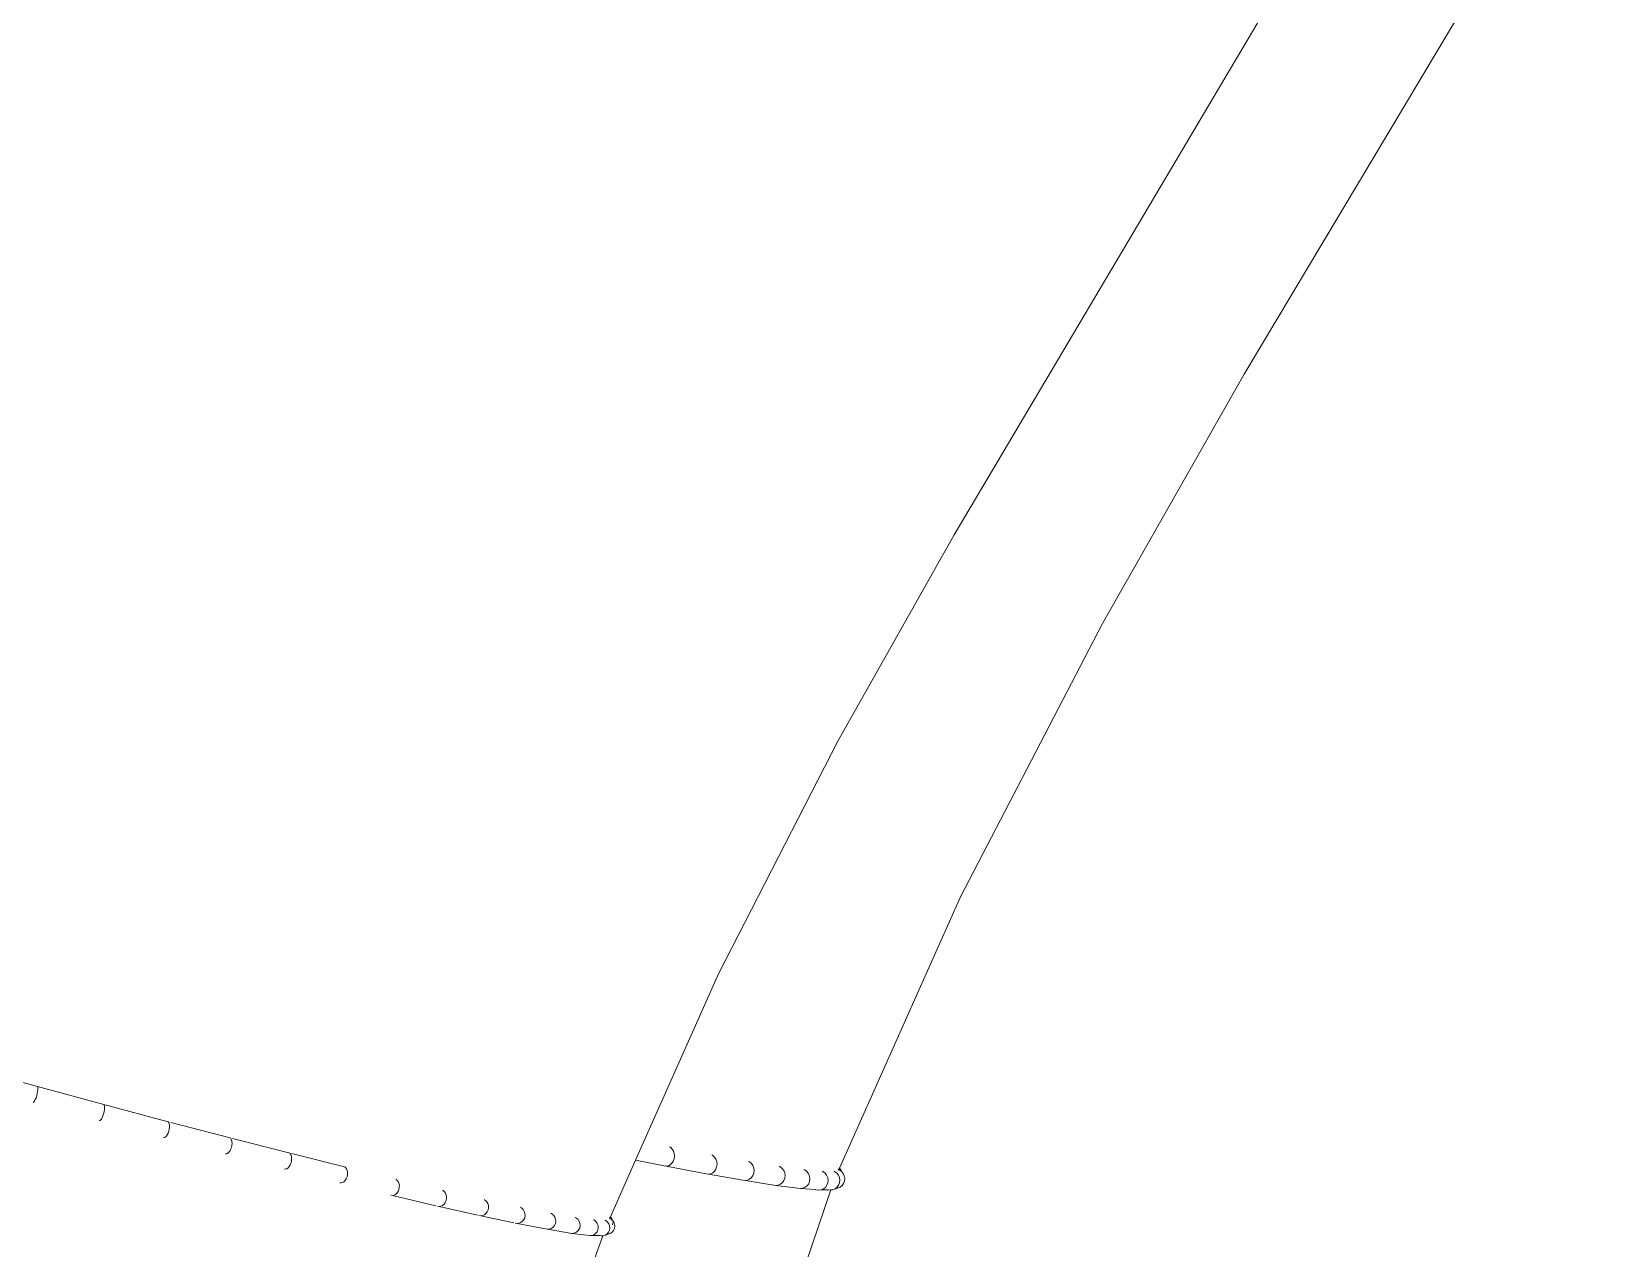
# Model space of a CAD drawing. Header units: millimetres. Extents: x 7998 to 72132, y -12523 to 5591.
# Drawn here: x 64858.25 to 64881.14, y -7671.74 to -7654.04 of the extents above; entities that cross this region are included whole.
import ezdxf

# ---------------------------------------------------------------- set-up
doc = ezdxf.new("R2010")
doc.units = ezdxf.units.MM
doc.layers.add('Xray_Furniture Temporary', color=23, linetype='Continuous', lineweight=15)

msp = doc.modelspace()

# ---------------------------------------------------------------- linework, layer by layer
at = {"layer": 'Xray_Furniture Temporary', "lineweight": 0}
for p, q in [((64875.884, -7659.019), (64881.136, -7650.219)), ((64871.664, -7661.358), (64876.234, -7653.645)), ((64875.884, -7659.019), (64873.821, -7662.646)), ((64869.976, -7664.358), (64871.664, -7661.358)), ((64873.821, -7662.646), (64871.758, -7666.619)), ((64868.241, -7667.74), (64869.976, -7664.358)), ((64871.758, -7666.619), (64870.001, -7670.565)), ((64867.034, -7670.452), (64868.241, -7667.74)), ((64858.339, -7669.381), (64857.36, -7669.111)), ((64858.327, -7669.512), (64858.317, -7669.542)), ((64858.335, -7669.482), (64858.327, -7669.512)), ((64858.34, -7669.452), (64858.335, -7669.482)), ((64859.301, -7669.641), (64858.339, -7669.381)), ((64858.339, -7669.381), (64858.343, -7669.389)), ((64858.344, -7669.426), (64858.34, -7669.452)), ((64858.343, -7669.389), (64858.345, -7669.404)), ((64858.345, -7669.404), (64858.344, -7669.426)), ((64858.279, -7669.612), (64858.274, -7669.612)), ((64858.287, -7669.604), (64858.279, -7669.612)), ((64858.297, -7669.589), (64858.287, -7669.604)), ((64858.307, -7669.568), (64858.297, -7669.589)), ((64858.317, -7669.542), (64858.307, -7669.568)), ((64859.308, -7669.746), (64859.3, -7669.776)), ((64860.237, -7669.891), (64859.301, -7669.641)), ((64859.301, -7669.641), (64859.308, -7669.65)), ((64859.308, -7669.65), (64859.313, -7669.667)), ((64859.312, -7669.716), (64859.308, -7669.746)), ((64859.314, -7669.689), (64859.312, -7669.716)), ((64859.313, -7669.667), (64859.314, -7669.689)), ((64859.243, -7669.873), (64859.236, -7669.873)), ((64859.255, -7669.867), (64859.243, -7669.873)), ((64859.267, -7669.852), (64859.255, -7669.867)), ((64859.279, -7669.831), (64859.267, -7669.852)), ((64859.29, -7669.805), (64859.279, -7669.831)), ((64859.3, -7669.776), (64859.29, -7669.805)), ((64860.249, -7669.894), (64860.237, -7669.891)), ((64860.237, -7669.891), (64860.247, -7669.901)), ((64860.247, -7669.901), (64860.254, -7669.917)), ((64860.254, -7669.917), (64860.258, -7669.94)), ((64860.258, -7669.968), (64860.254, -7669.998)), ((64860.258, -7669.94), (64860.258, -7669.968)), ((64860.276, -7669.901), (64861.138, -7670.126)), ((64860.182, -7670.123), (64860.172, -7670.122)), ((64860.196, -7670.117), (64860.182, -7670.123)), ((64860.21, -7670.104), (64860.196, -7670.117)), ((64860.224, -7670.083), (64860.21, -7670.104)), ((64860.237, -7670.058), (64860.224, -7670.083)), ((64860.247, -7670.028), (64860.237, -7670.058)), ((64860.254, -7669.998), (64860.247, -7670.028)), ((64861.138, -7670.126), (64861.149, -7670.129)), ((64861.149, -7670.129), (64861.15, -7670.137)), ((64861.15, -7670.137), (64861.16, -7670.154)), ((64861.16, -7670.154), (64861.166, -7670.178)), ((64861.168, -7670.206), (64861.165, -7670.236)), ((64861.166, -7670.178), (64861.168, -7670.206)), ((64861.176, -7670.136), (64861.994, -7670.346)), ((64861.085, -7670.36), (64861.072, -7670.357)), ((64861.101, -7670.354), (64861.085, -7670.36)), ((64861.118, -7670.341), (64861.101, -7670.354)), ((64861.134, -7670.321), (64861.118, -7670.341)), ((64861.147, -7670.296), (64861.134, -7670.321)), ((64861.158, -7670.267), (64861.147, -7670.296)), ((64861.165, -7670.236), (64861.158, -7670.267)), ((64861.994, -7670.346), (64862.006, -7670.349)), ((64862.006, -7670.349), (64862.01, -7670.357)), ((64862.01, -7670.357), (64862.022, -7670.375)), ((64862.022, -7670.375), (64862.03, -7670.399)), ((64862.03, -7670.399), (64862.033, -7670.427)), ((64862.031, -7670.355), (64862.801, -7670.548)), ((64862.033, -7670.427), (64862.032, -7670.458)), ((64866.67, -7671.276), (64867.034, -7670.452)), ((64867.034, -7670.452), (64867.448, -7670.532)), ((64867.529, -7670.26), (64867.541, -7670.263)), ((64867.541, -7670.263), (64867.545, -7670.268)), ((64867.545, -7670.268), (64867.568, -7670.291)), ((64867.568, -7670.291), (64867.586, -7670.321)), ((64867.594, -7670.43), (64867.582, -7670.465)), ((64867.586, -7670.321), (64867.596, -7670.356)), ((64867.599, -7670.393), (64867.594, -7670.43)), ((64867.596, -7670.356), (64867.599, -7670.393)), ((64868.142, -7670.375), (64868.152, -7670.377)), ((64868.152, -7670.377), (64868.158, -7670.383)), ((64868.158, -7670.383), (64868.183, -7670.406)), ((64868.183, -7670.406), (64868.202, -7670.436)), ((64868.202, -7670.436), (64868.214, -7670.471)), ((64861.944, -7670.58), (64861.928, -7670.577)), ((64861.963, -7670.575), (64861.944, -7670.58)), ((64861.982, -7670.562), (64861.963, -7670.575)), ((64861.999, -7670.543), (64861.982, -7670.562)), ((64862.014, -7670.517), (64861.999, -7670.543)), ((64862.025, -7670.489), (64862.014, -7670.517)), ((64862.032, -7670.458), (64862.025, -7670.489)), ((64862.801, -7670.548), (64862.812, -7670.551)), ((64862.812, -7670.551), (64862.818, -7670.559)), ((64862.818, -7670.559), (64862.832, -7670.578)), ((64862.832, -7670.578), (64862.842, -7670.602)), ((64862.846, -7670.661), (64862.839, -7670.692)), ((64862.842, -7670.602), (64862.847, -7670.631)), ((64862.847, -7670.631), (64862.846, -7670.661)), ((64867.452, -7670.534), (64867.448, -7670.532)), ((64867.481, -7670.539), (64867.452, -7670.534)), ((64867.511, -7670.533), (64867.481, -7670.539)), ((64867.481, -7670.539), (64868.062, -7670.648)), ((64867.539, -7670.519), (64867.511, -7670.533)), ((64867.563, -7670.495), (64867.539, -7670.519)), ((64867.582, -7670.465), (64867.563, -7670.495)), ((64868.094, -7670.653), (64868.062, -7670.648)), ((64868.126, -7670.648), (64868.094, -7670.653)), ((64868.094, -7670.653), (64868.593, -7670.741)), ((64868.155, -7670.634), (64868.126, -7670.648)), ((64868.181, -7670.611), (64868.155, -7670.634)), ((64868.201, -7670.581), (64868.181, -7670.611)), ((64868.213, -7670.546), (64868.201, -7670.581)), ((64868.218, -7670.509), (64868.213, -7670.546)), ((64868.214, -7670.471), (64868.218, -7670.509)), ((64868.675, -7670.469), (64868.683, -7670.47)), ((64868.683, -7670.47), (64868.691, -7670.476)), ((64868.691, -7670.476), (64868.718, -7670.499)), ((64868.718, -7670.499), (64868.738, -7670.53)), ((64868.739, -7670.675), (64868.718, -7670.705)), ((64868.738, -7670.53), (64868.751, -7670.565)), ((64868.752, -7670.64), (64868.739, -7670.675)), ((64868.751, -7670.565), (64868.756, -7670.603)), ((64868.756, -7670.603), (64868.752, -7670.64)), ((64869.123, -7670.539), (64869.138, -7670.546)), ((64869.138, -7670.546), (64869.167, -7670.57)), ((64869.167, -7670.57), (64869.189, -7670.601)), ((64869.189, -7670.601), (64869.203, -7670.636)), ((64869.203, -7670.636), (64869.208, -7670.674)), ((64869.208, -7670.674), (64869.204, -7670.711)), ((64869.481, -7670.587), (64869.495, -7670.593)), ((64869.495, -7670.593), (64869.524, -7670.617)), ((64869.524, -7670.617), (64869.547, -7670.648)), ((64869.547, -7670.648), (64869.562, -7670.683)), ((64869.562, -7670.683), (64869.568, -7670.721)), ((64869.745, -7670.61), (64869.758, -7670.616)), ((64869.758, -7670.616), (64869.789, -7670.64)), ((64869.789, -7670.64), (64869.812, -7670.671)), ((64869.812, -7670.671), (64869.828, -7670.706)), ((64869.915, -7670.61), (64869.927, -7670.615)), ((64869.927, -7670.615), (64869.958, -7670.639)), ((64869.958, -7670.639), (64869.982, -7670.67)), ((64869.986, -7670.585), (64869.982, -7670.596)), ((64869.982, -7670.67), (64869.997, -7670.705)), ((64870.001, -7670.565), (64869.986, -7670.585)), ((64869.986, -7670.585), (64869.998, -7670.59)), ((64869.997, -7670.562), (64870.001, -7670.565)), ((64869.998, -7670.59), (64870.029, -7670.614)), ((64870.001, -7670.565), (64870.025, -7670.595)), ((64870.025, -7670.595), (64870.029, -7670.614)), ((64870.029, -7670.614), (64870.053, -7670.645)), ((64870.053, -7670.645), (64870.069, -7670.68)), ((64870.069, -7670.68), (64870.075, -7670.718)), ((64862.751, -7670.781), (64862.732, -7670.778)), ((64862.772, -7670.777), (64862.751, -7670.781)), ((64862.793, -7670.765), (64862.772, -7670.777)), ((64862.812, -7670.746), (64862.793, -7670.765)), ((64862.828, -7670.721), (64862.812, -7670.746)), ((64862.839, -7670.692), (64862.828, -7670.721)), ((64863.547, -7670.73), (64863.557, -7670.732)), ((64863.557, -7670.732), (64863.565, -7670.741)), ((64863.565, -7670.741), (64863.582, -7670.76)), ((64863.581, -7670.904), (64863.565, -7670.929)), ((64863.593, -7670.876), (64863.581, -7670.904)), ((64863.582, -7670.76), (64863.594, -7670.785)), ((64863.599, -7670.845), (64863.593, -7670.876)), ((64863.594, -7670.785), (64863.6, -7670.814)), ((64863.6, -7670.814), (64863.599, -7670.845)), ((64864.226, -7670.89), (64864.235, -7670.892)), ((64864.235, -7670.892), (64864.245, -7670.9)), ((64864.245, -7670.9), (64864.264, -7670.92)), ((64868.572, -7674.709), (64869.872, -7670.881)), ((64868.627, -7670.746), (64868.593, -7670.741)), ((64868.66, -7670.742), (64868.627, -7670.746)), ((64869.074, -7670.817), (64868.627, -7670.746)), ((64868.691, -7670.728), (64868.66, -7670.742)), ((64868.718, -7670.705), (64868.691, -7670.728)), ((64869.109, -7670.812), (64869.074, -7670.817)), ((64869.431, -7670.863), (64869.074, -7670.817)), ((64869.142, -7670.798), (64869.109, -7670.812)), ((64869.169, -7670.776), (64869.142, -7670.798)), ((64869.191, -7670.746), (64869.169, -7670.776)), ((64869.204, -7670.711), (64869.191, -7670.746)), ((64869.467, -7670.859), (64869.431, -7670.863)), ((64869.645, -7670.875), (64869.431, -7670.863)), ((64869.5, -7670.845), (64869.467, -7670.859)), ((64869.529, -7670.823), (64869.5, -7670.845)), ((64869.551, -7670.793), (64869.529, -7670.823)), ((64869.564, -7670.758), (64869.551, -7670.793)), ((64869.568, -7670.721), (64869.564, -7670.758)), ((64869.657, -7670.88), (64869.645, -7670.875)), ((64869.694, -7670.886), (64869.657, -7670.88)), ((64869.731, -7670.882), (64869.694, -7670.886)), ((64869.766, -7670.868), (64869.731, -7670.882)), ((64869.839, -7670.881), (64869.731, -7670.882)), ((64869.795, -7670.846), (64869.766, -7670.868)), ((64869.817, -7670.816), (64869.795, -7670.846)), ((64869.83, -7670.781), (64869.817, -7670.816)), ((64869.828, -7670.706), (64869.834, -7670.744)), ((64869.834, -7670.744), (64869.83, -7670.781)), ((64869.863, -7670.885), (64869.839, -7670.881)), ((64869.872, -7670.881), (64869.863, -7670.885)), ((64869.9, -7670.881), (64869.872, -7670.881)), ((64869.935, -7670.867), (64869.9, -7670.881)), ((64869.964, -7670.845), (64869.935, -7670.867)), ((64869.965, -7670.857), (64869.935, -7670.867)), ((64869.986, -7670.815), (64869.964, -7670.845)), ((64869.972, -7670.856), (64869.965, -7670.857)), ((64870.007, -7670.842), (64869.972, -7670.856)), ((64870, -7670.781), (64869.986, -7670.815)), ((64869.997, -7670.705), (64870.004, -7670.743)), ((64870.004, -7670.743), (64870, -7670.781)), ((64870.036, -7670.82), (64870.007, -7670.842)), ((64870.058, -7670.79), (64870.036, -7670.82)), ((64870.072, -7670.755), (64870.058, -7670.79)), ((64870.075, -7670.718), (64870.072, -7670.755)), ((64863.498, -7670.963), (64863.476, -7670.959)), ((64863.522, -7670.959), (64863.498, -7670.963)), ((64864.13, -7671.113), (64863.498, -7670.963)), ((64863.544, -7670.948), (64863.522, -7670.959)), ((64863.565, -7670.929), (64863.544, -7670.948)), ((64864.178, -7671.123), (64864.153, -7671.118)), ((64864.203, -7671.119), (64864.178, -7671.123)), ((64864.736, -7671.249), (64864.178, -7671.123)), ((64864.227, -7671.108), (64864.203, -7671.119)), ((64864.249, -7671.09), (64864.227, -7671.108)), ((64864.267, -7671.065), (64864.249, -7671.09)), ((64864.264, -7670.92), (64864.277, -7670.945)), ((64864.279, -7671.037), (64864.267, -7671.065)), ((64864.277, -7670.945), (64864.284, -7670.975)), ((64864.285, -7671.006), (64864.279, -7671.037)), ((64864.284, -7670.975), (64864.285, -7671.006)), ((64864.832, -7671.026), (64864.84, -7671.028)), ((64864.84, -7671.028), (64864.852, -7671.037)), ((64864.852, -7671.037), (64864.872, -7671.057)), ((64864.872, -7671.057), (64864.886, -7671.082)), ((64864.886, -7671.082), (64864.894, -7671.112)), ((64864.894, -7671.112), (64864.896, -7671.143)), ((64865.36, -7671.138), (64865.366, -7671.14)), ((64865.366, -7671.14), (64865.379, -7671.148)), ((64864.784, -7671.259), (64864.757, -7671.254)), ((64864.811, -7671.256), (64864.784, -7671.259)), ((64865.263, -7671.361), (64864.784, -7671.259)), ((64864.836, -7671.245), (64864.811, -7671.256)), ((64864.859, -7671.227), (64864.836, -7671.245)), ((64864.877, -7671.203), (64864.859, -7671.227)), ((64864.89, -7671.174), (64864.877, -7671.203)), ((64864.896, -7671.143), (64864.89, -7671.174)), ((64865.311, -7671.371), (64865.283, -7671.365)), ((64865.339, -7671.368), (64865.311, -7671.371)), ((64865.366, -7671.357), (64865.339, -7671.368)), ((64865.39, -7671.339), (64865.366, -7671.357)), ((64865.379, -7671.148), (64865.4, -7671.169)), ((64865.409, -7671.315), (64865.39, -7671.339)), ((64865.4, -7671.169), (64865.416, -7671.195)), ((64865.422, -7671.287), (64865.409, -7671.315)), ((64865.416, -7671.195), (64865.425, -7671.224)), ((64865.427, -7671.256), (64865.422, -7671.287)), ((64865.425, -7671.224), (64865.427, -7671.256)), ((64865.803, -7671.225), (64865.807, -7671.226)), ((64865.807, -7671.226), (64865.818, -7671.228)), ((64865.818, -7671.228), (64865.822, -7671.234)), ((64865.822, -7671.234), (64865.844, -7671.255)), ((64865.844, -7671.255), (64865.861, -7671.281)), ((64865.861, -7671.281), (64865.871, -7671.311)), ((64865.873, -7671.342), (64865.868, -7671.373)), ((64865.871, -7671.311), (64865.873, -7671.342)), ((64866.156, -7671.284), (64866.175, -7671.293)), ((64866.175, -7671.293), (64866.198, -7671.314)), ((64866.198, -7671.314), (64866.216, -7671.34)), ((64866.216, -7671.34), (64866.226, -7671.37)), ((64866.226, -7671.37), (64866.229, -7671.402)), ((64866.418, -7671.316), (64866.436, -7671.325)), ((64866.436, -7671.325), (64866.46, -7671.346)), ((64866.46, -7671.346), (64866.478, -7671.372)), ((64866.585, -7671.321), (64866.602, -7671.329)), ((64866.602, -7671.329), (64866.627, -7671.35)), ((64866.627, -7671.35), (64866.646, -7671.376)), ((64866.656, -7671.298), (64866.67, -7671.276)), ((64866.656, -7671.298), (64866.673, -7671.306)), ((64866.667, -7671.274), (64866.67, -7671.276)), ((64866.67, -7671.276), (64866.689, -7671.302)), ((64866.673, -7671.306), (64866.699, -7671.328)), ((64866.689, -7671.302), (64866.699, -7671.328)), ((64866.703, -7671.364), (64866.698, -7671.393)), ((64866.699, -7671.328), (64866.717, -7671.353)), ((64866.703, -7671.358), (64866.703, -7671.364)), ((64866.717, -7671.353), (64866.728, -7671.383)), ((64866.557, -7671.549), (64865.222, -7675.265)), ((64865.724, -7671.451), (64865.311, -7671.371)), ((64865.753, -7671.456), (64865.724, -7671.451)), ((64865.783, -7671.454), (64865.753, -7671.456)), ((64866.106, -7671.515), (64865.753, -7671.456)), ((64865.811, -7671.444), (64865.783, -7671.454)), ((64865.836, -7671.426), (64865.811, -7671.444)), ((64865.855, -7671.402), (64865.836, -7671.426)), ((64865.868, -7671.373), (64865.855, -7671.402)), ((64866.137, -7671.513), (64866.106, -7671.515)), ((64866.367, -7671.547), (64866.106, -7671.515)), ((64866.166, -7671.503), (64866.137, -7671.513)), ((64866.191, -7671.485), (64866.166, -7671.503)), ((64866.211, -7671.461), (64866.191, -7671.485)), ((64866.224, -7671.433), (64866.211, -7671.461)), ((64866.229, -7671.402), (64866.224, -7671.433)), ((64866.398, -7671.545), (64866.367, -7671.547)), ((64866.428, -7671.535), (64866.398, -7671.545)), ((64866.515, -7671.548), (64866.398, -7671.545)), ((64866.453, -7671.517), (64866.428, -7671.535)), ((64866.474, -7671.493), (64866.453, -7671.517)), ((64866.487, -7671.465), (64866.474, -7671.493)), ((64866.478, -7671.372), (64866.489, -7671.402)), ((64866.492, -7671.434), (64866.487, -7671.465)), ((64866.489, -7671.402), (64866.492, -7671.434)), ((64866.533, -7671.551), (64866.515, -7671.548)), ((64866.557, -7671.549), (64866.533, -7671.551)), ((64866.565, -7671.549), (64866.557, -7671.549)), ((64866.595, -7671.539), (64866.565, -7671.549)), ((64866.636, -7671.526), (64866.595, -7671.539)), ((64866.612, -7671.528), (64866.595, -7671.539)), ((64866.621, -7671.521), (64866.612, -7671.528)), ((64866.636, -7671.526), (64866.612, -7671.528)), ((64866.642, -7671.498), (64866.621, -7671.521)), ((64866.666, -7671.516), (64866.636, -7671.526)), ((64866.655, -7671.469), (64866.642, -7671.498)), ((64866.646, -7671.376), (64866.657, -7671.406)), ((64866.66, -7671.438), (64866.655, -7671.469)), ((64866.657, -7671.406), (64866.66, -7671.438)), ((64866.692, -7671.498), (64866.666, -7671.516)), ((64866.713, -7671.474), (64866.692, -7671.498)), ((64866.726, -7671.446), (64866.713, -7671.474)), ((64866.731, -7671.415), (64866.726, -7671.446)), ((64866.728, -7671.383), (64866.731, -7671.415))]:
    msp.add_line(p, q, dxfattribs=at)

doc.saveas('drawing.dxf')
